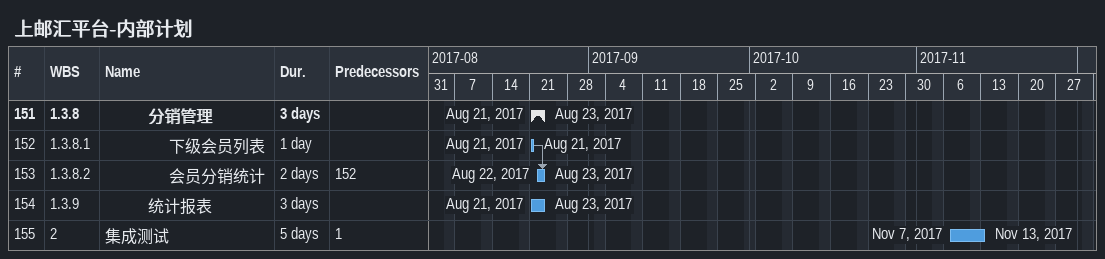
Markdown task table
上邮汇平台-内部计划

| ID | WBS | Task | Duration | Start | Finish | Predecessors |
|---|---|---|---|---|---|---|
| 151 | 1.3.8 | **分销管理** | 3d | 2017-08-21 | 2017-08-23 |  |
| 152 | 1.3.8.1 | 下级会员列表 | 1d | 2017-08-21 | 2017-08-21 |  |
| 153 | 1.3.8.2 | 会员分销统计 | 2d | 2017-08-22 | 2017-08-23 | 152 |
| 154 | 1.3.9 | 统计报表 | 3d | 2017-08-21 | 2017-08-23 |  |
| 155 | 2 | 集成测试 | 5d | 2017-11-07 | 2017-11-13 | 1 |
